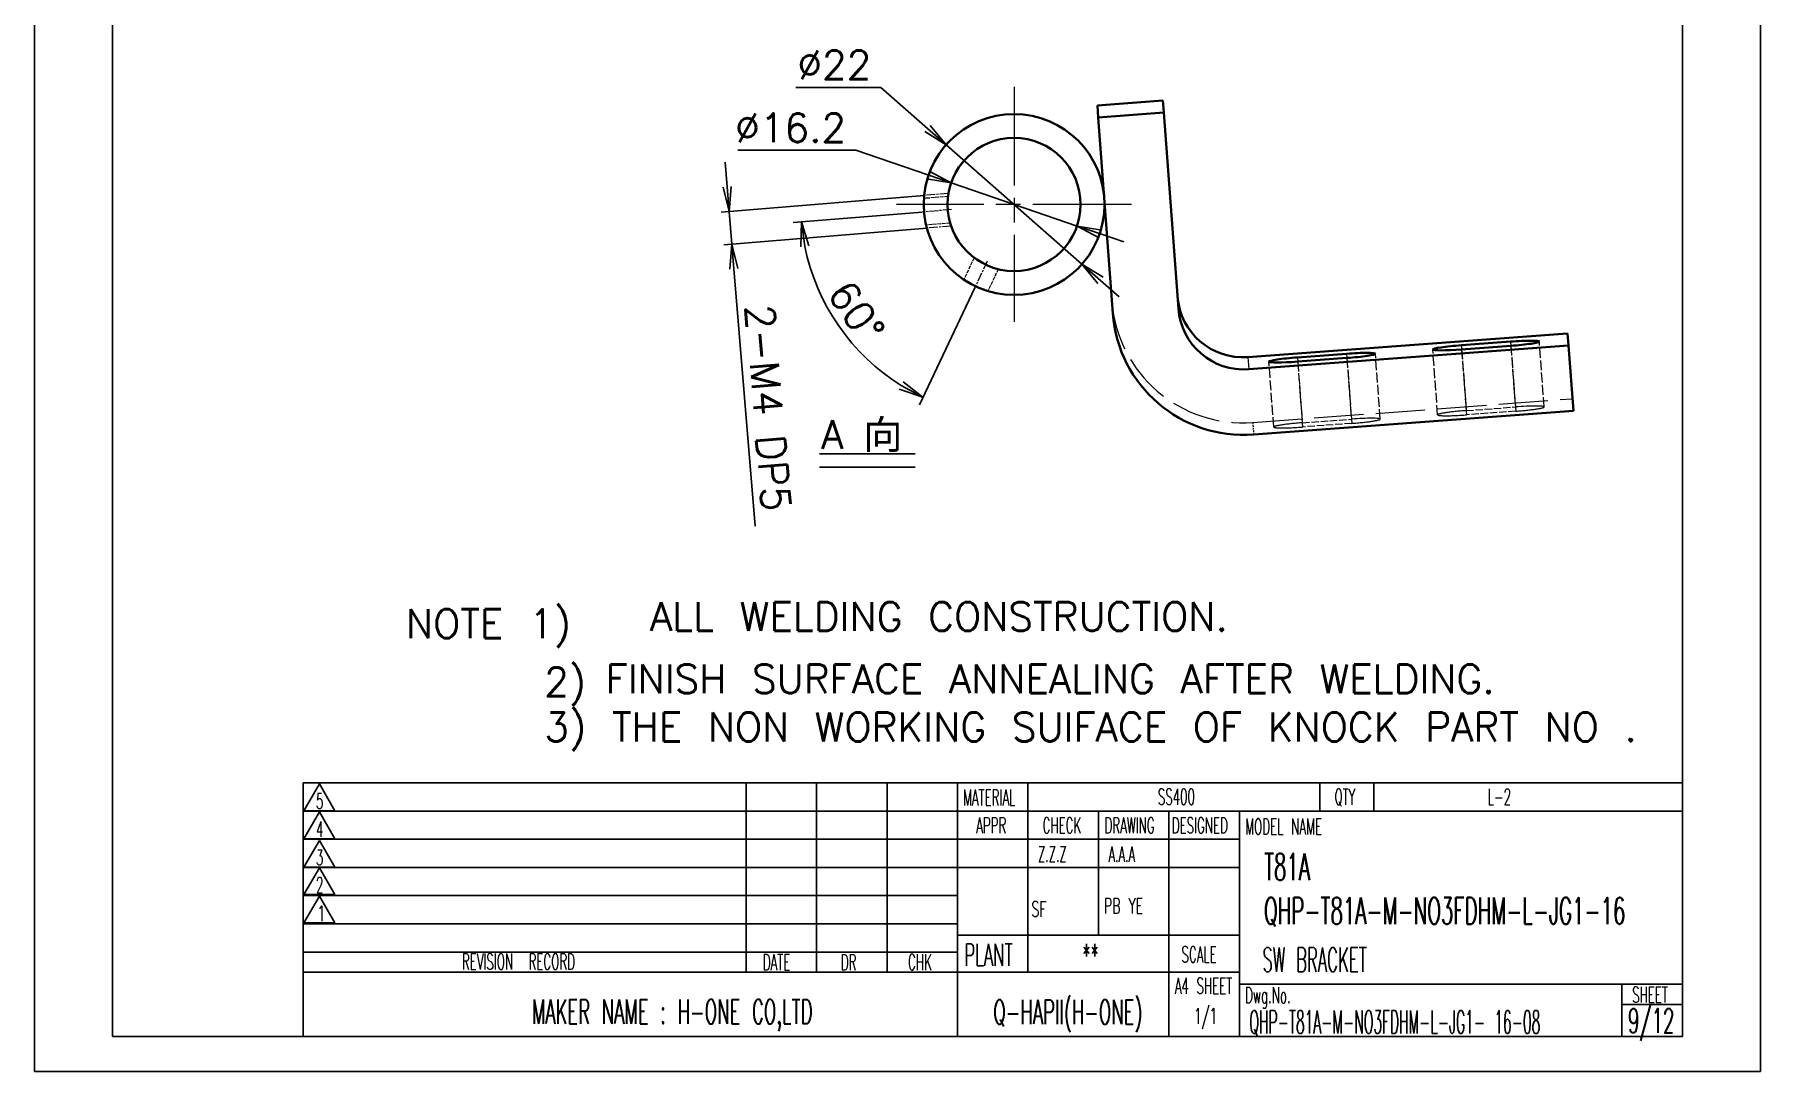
# Model space of a CAD drawing. Header units: inches. Extents: x 23 to 1845, y 4 to 536.
# Drawn here: x 480.8 to 690.8, y 14.4 to 140.6 of the extents above; entities that cross this region are included whole.
import ezdxf

# ---------------------------------------------------------------- set-up
doc = ezdxf.new("R2010")
doc.units = ezdxf.units.IN
doc.header["$MEASUREMENT"] = 0
doc.linetypes.add('AM_ISO02W050', pattern=[7.5, 6, -1.5])
doc.linetypes.add('AM_ISO08W050', pattern=[18, 12, -1.5, 3, -1.5])
doc.layers.add('AM_7', color=2, linetype='AM_ISO08W050', lineweight=25)
doc.layers.add('AM_HID', color=1, linetype='AM_ISO02W050', lineweight=25)
for name, color, linetype in [('list', 3, 'Continuous'), ('title_frame', 7, 'Continuous'), ('word_dim', 253, 'Continuous')]:
    doc.layers.add(name, color=color, linetype=linetype)
doc.styles.add('MX_NOTE_STANDARD', font='txt.shx', dxfattribs={"bigfont": 'bigfont.shx'})
doc.styles.get("Standard").update_dxf_attribs({"font": 'txt', "bigfont": 'gbcbig.shx'})
doc.dimstyles.new('STANDARD 1-1', dxfattribs={"dimtxt": 3.5, "dimasz": 3, "dimexe": 1, "dimexo": 0, "dimgap": 1, "dimtad": 3, "dimdsep": 46, "dimtxsty": 'Standard', "dimblk1": 'OPEN', "dimblk2": 'OPEN', "dimsah": 1, "dimcen": 0, "dimclrd": 256, "dimclre": 256, "dimclrt": 3, "dimazin": 2, "dimtfac": 1, "dimtmove": 0, "dimatfit": 3, "dimldrblk": 'OPEN', "dimfxl": 0, "dimtolj": 1, "dimlwd": 25, "dimlwe": 25, "dimarcsym": 0})
doc.dimstyles.new('STANDARD 1-1$2', dxfattribs={"dimtxt": 3.5, "dimasz": 3, "dimexe": 1, "dimexo": 0, "dimgap": 1, "dimtad": 3, "dimtoh": 1, "dimdsep": 46, "dimtxsty": 'Standard', "dimblk1": 'OPEN', "dimblk2": 'OPEN', "dimsah": 1, "dimcen": 0, "dimclrd": 256, "dimclre": 256, "dimclrt": 3, "dimazin": 2, "dimtfac": 1, "dimtmove": 0, "dimatfit": 3, "dimldrblk": 'OPEN', "dimfxl": 0, "dimtolj": 1, "dimlwd": 25, "dimlwe": 25, "dimarcsym": 0})
doc.dimstyles.new('STANDARD 1-1$3', dxfattribs={"dimtxt": 3.5, "dimasz": 3, "dimexe": 1, "dimexo": 0, "dimgap": 1, "dimtad": 3, "dimtoh": 1, "dimdsep": 46, "dimtxsty": 'Standard', "dimblk1": 'OPEN', "dimblk2": 'OPEN', "dimsah": 1, "dimcen": 0, "dimclrd": 256, "dimclre": 256, "dimclrt": 3, "dimazin": 2, "dimtfac": 1, "dimtmove": 0, "dimatfit": 3, "dimldrblk": 'OPEN', "dimfxl": 0, "dimtolj": 1, "dimlwd": 25, "dimlwe": 25, "dimarcsym": 0})

# ---------------------------------------------------------------- blocks, each defined once
blk = doc.blocks.new('_Open')
at = {"color": 0, "lineweight": -2}
for p, q in [((-1, 0.167), (0, 0)), ((-1, -0.167), (0, 0)), ((0, 0), (-1, 0))]:
    blk.add_line(p, q, dxfattribs=at)
blk = doc.blocks.new('*D41')
at = {"layer": 'DEFPOINTS', "color": 0, "ltscale": 2, "transparency": 16777216}
for p in [(592.28, 122.58), (607.61, 117.34)]:
    blk.add_point(p, dxfattribs=at)
at = {"layer": 'word_dim', "lineweight": 25, "ltscale": 2, "transparency": 16777216}
for p, q in [((566.35, 126.55), (580.68, 126.55)), ((580.68, 126.55), (589.44, 123.55)), ((607.61, 117.34), (592.28, 122.58)), ((610.45, 116.37), (613.29, 115.4))]:
    blk.add_line(p, q, dxfattribs=at)
at = {"layer": 'word_dim', "lineweight": 25, "ltscale": 2, "transparency": 16777216, "xscale": 3, "yscale": 3, "zscale": 3}
for p, rotation in [((592.28, 122.58), 341.1237165674103), ((607.61, 117.34), 161.1237165674103)]:
    blk.add_blockref('_Open', p, dxfattribs=dict(at, rotation=rotation))
at = {"layer": 'word_dim', "color": 3, "ltscale": 2, "transparency": 16777216, "insert": (572.76, 129.3), "char_height": 3.5, "attachment_point": 5}
blk.add_mtext('\\A1;∅16.2', dxfattribs=at)
blk = doc.blocks.new('*D42')
at = {"layer": 'DEFPOINTS', "color": 0, "ltscale": 2, "transparency": 16777216}
for p in [(591.68, 127.22), (608.21, 112.7)]:
    blk.add_point(p, dxfattribs=at)
at = {"layer": 'word_dim', "lineweight": 25, "ltscale": 2, "transparency": 16777216}
for p, q in [((573.41, 134.2), (583.74, 134.2)), ((583.74, 134.2), (589.43, 129.2)), ((608.21, 112.7), (591.68, 127.22)), ((610.46, 110.72), (612.72, 108.74))]:
    blk.add_line(p, q, dxfattribs=at)
at = {"layer": 'word_dim', "lineweight": 25, "ltscale": 2, "transparency": 16777216, "xscale": 3, "yscale": 3, "zscale": 3}
for p, rotation in [((591.68, 127.22), 318.6913482941234), ((608.21, 112.7), 138.6913482941234)]:
    blk.add_blockref('_Open', p, dxfattribs=dict(at, rotation=rotation))
at = {"layer": 'word_dim', "color": 3, "ltscale": 2, "transparency": 16777216, "insert": (578.08, 136.95), "char_height": 3.5, "attachment_point": 5}
blk.add_mtext('\\A1;∅22', dxfattribs=at)
blk = doc.blocks.new('*D43')
at = {"layer": 'DEFPOINTS', "color": 0, "ltscale": 2, "transparency": 16777216}
for p in [(588.78, 119.04), (592.33, 119.34), (596.68, 113.05), (595.16, 109.83), (581.49, 101.7)]:
    blk.add_point(p, dxfattribs=at)
at = {"layer": 'word_dim', "lineweight": 25, "ltscale": 2, "transparency": 16777216}
for p, q in [((588.78, 119.04), (573.08, 117.75)), ((595.16, 109.83), (588.42, 95.59))]:
    blk.add_line(p, q, dxfattribs=at)
blk.add_arc((599.95, 119.96), 25.96, 191.3195, 238.0683, dxfattribs=at)
at = {"layer": 'word_dim', "lineweight": 25, "ltscale": 2, "transparency": 16777216, "xscale": 3, "yscale": 3, "zscale": 3}
for p, rotation in [((574.08, 117.84), 98.00671689173531), ((588.85, 96.49), 331.3811278639629)]:
    blk.add_blockref('_Open', p, dxfattribs=dict(at, rotation=rotation))
at = {"layer": 'word_dim', "color": 3, "ltscale": 2, "transparency": 16777216, "insert": (580.77, 106.88), "char_height": 3.5, "attachment_point": 5, "rotation": 304.2936}
blk.add_mtext('\\A1;60°', dxfattribs=at)
blk = doc.blocks.new('*D48')
at = {"layer": 'DEFPOINTS', "color": 0, "ltscale": 2, "transparency": 16777216}
for p in [(589, 121.07), (589.33, 117.08), (565.61, 115.13)]:
    blk.add_point(p, dxfattribs=at)
at = {"layer": 'word_dim', "lineweight": 25, "ltscale": 2, "transparency": 16777216}
for p, q in [((565.04, 122.11), (564.79, 125.1)), ((589, 121.07), (564.29, 119.04)), ((565.29, 119.12), (565.61, 115.13)), ((589.33, 117.08), (564.62, 115.05)), ((565.86, 112.14), (568.43, 80.82))]:
    blk.add_line(p, q, dxfattribs=at)
at = {"layer": 'word_dim', "lineweight": 25, "ltscale": 2, "transparency": 16777216, "xscale": 3, "yscale": 3, "zscale": 3}
for p, rotation in [((565.29, 119.12), 274.6939210234567), ((565.61, 115.13), 94.69392102345668)]:
    blk.add_blockref('_Open', p, dxfattribs=dict(at, rotation=rotation))
at = {"layer": 'word_dim', "color": 3, "ltscale": 2, "transparency": 16777216, "insert": (570.01, 95.21), "char_height": 3.5, "attachment_point": 5, "rotation": 274.6939}
blk.add_mtext('\\A1;{\\Fromans,bigfont|c134;2-M4 DP5}', dxfattribs=at)

msp = doc.modelspace()

# ---------------------------------------------------------------- linework, layer by layer
at = {"color": 7, "lineweight": 35, "ltscale": 0.2}
for p, q in [((610.08154, 132.02279), (618.05957, 132.61524)), ((618.16924, 131.13819), (610.19121, 130.54574))]:
    msp.add_line(p, q, dxfattribs=at)
at = {"color": 7, "lineweight": 35, "ltscale": 0.037028}
for p, q in [((618.05957, 132.61524), (618.16924, 131.13819)), ((610.19121, 130.54574), (610.08154, 132.02279)), ((667.29377, 104.27184), (667.40344, 102.79479))]:
    msp.add_line(p, q, dxfattribs=at)
at = {"color": 7, "lineweight": 35}
for p, q in [((611.96364, 106.67783), (610.19121, 130.54574)), ((618.16924, 131.13819), (619.94167, 107.27028)), ((628.40086, 101.38366), (667.29377, 104.27184)), ((628.51053, 99.9066), (667.40344, 102.79479)), ((629.10135, 91.95048), (667.99426, 94.83866))]:
    msp.add_line(p, q, dxfattribs=at)
at = {"color": 7, "lineweight": 35, "ltscale": 0.15}
for p, q in [((654.36511, 102.82907), (660.34863, 103.27341)), ((634.42003, 101.34795), (640.40355, 101.79229)), ((640.44193, 101.27532), (634.45841, 100.83098)), ((660.38702, 102.75644), (654.40349, 102.3121))]:
    msp.add_line(p, q, dxfattribs=at)
at = {"color": 7, "lineweight": 13, "ltscale": 0.01296}
for p, q in [((660.34863, 103.27341), (660.38702, 102.75644)), ((634.42003, 101.34795), (634.45842, 100.83098)), ((640.40355, 101.79229), (640.44194, 101.27532)), ((654.36511, 102.82907), (654.4035, 102.3121))]:
    msp.add_line(p, q, dxfattribs=at)
at = {"color": 7, "lineweight": 13, "ltscale": 0.037028}
msp.add_line((628.40086, 101.38366), (628.51053, 99.9066), dxfattribs=at)
at = {"color": 7, "lineweight": 35, "ltscale": 0.199451}
msp.add_line((667.40344, 102.79479), (667.99426, 94.83866), dxfattribs=at)
at = {"color": 7, "lineweight": 35}
for radius in [11, 8.1]:
    msp.add_circle((599.94698, 119.96047), radius, dxfattribs=at)
for centre, major_axis, ratio, start_param, end_param in [((627.81004, 109.33978), (-7.97804, -0.59236), 0.997254086, 0.000011559, 1.5708078), ((627.91971, 107.86273), (7.97804, 0.59236), 0.997254086, 3.141604213, 4.712400454), ((627.91971, 107.86273), (15.95608, 1.18471), 0.997254086, 3.141604213, 4.712400454), ((660.36783, 103.01492), (3.49039, 0.2592), 0.074055972, 6.283184455, 7.853980782), ((660.36783, 103.01492), (3.49039, 0.2592), 0.074055972, 4.712388128, 6.283184455), ((634.43922, 101.08947), (3.49039, 0.2592), 0.074055972, 1.570795475, 3.141591802), ((634.43922, 101.08947), (3.49039, 0.2592), 0.074055972, 3.141591802, 4.712388128), ((640.42274, 101.5338), (3.49039, 0.2592), 0.074055972, 6.283184455, 7.853980782), ((640.42274, 101.5338), (3.49039, 0.2592), 0.074055972, 4.712388128, 6.283184455), ((654.3843, 102.57059), (3.49039, 0.2592), 0.074055972, 1.570795475, 3.141591802), ((654.3843, 102.57059), (3.49039, 0.2592), 0.074055972, 3.141591802, 4.712388128)]:
    msp.add_ellipse(centre, major_axis=major_axis, ratio=ratio, start_param=start_param, end_param=end_param, dxfattribs=at)
at = {"layer": 'AM_7', "lineweight": 13}
for p, q in [((599.94698, 134.26047), (599.94698, 105.66047)), ((614.24698, 119.96047), (585.64698, 119.96047))]:
    msp.add_line(p, q, dxfattribs=at)
at = {"layer": 'AM_7', "lineweight": 13, "ltscale": 0.089147}
for p, q in [((591.96044, 121.31144), (589.00294, 121.0686)), ((592.33322, 119.33532), (588.77928, 119.04351)), ((592.28777, 117.32486), (589.33027, 117.08202))]:
    msp.add_line(p, q, dxfattribs=at)
at = {"layer": 'AM_7', "lineweight": 13, "ltscale": 0.089155}
msp.add_line((596.68162, 113.05444), (595.15723, 109.83045), dxfattribs=at)
at = {"layer": 'AM_HID', "lineweight": 13, "ltscale": 0.07359}
for p, q in [((591.9044, 120.92656), (588.97067, 120.68568)), ((592.16964, 117.69543), (589.23591, 117.45455)), ((598.01995, 112.09269), (596.7617, 109.43157))]:
    msp.add_line(p, q, dxfattribs=at)
at = {"layer": 'AM_HID', "lineweight": 13, "ltscale": 0.073603}
msp.add_line((595.08915, 113.47868), (593.83068, 110.81709), dxfattribs=at)
at = {"layer": 'AM_HID', "lineweight": 13, "ltscale": 0.199451}
for p, q in [((664.44904, 95.31799), (663.85821, 103.27412)), ((631.53965, 92.87415), (630.94883, 100.83027)), ((634.45841, 100.83098), (635.04923, 92.87486)), ((640.44193, 101.27532), (641.03276, 93.31919)), ((644.50395, 93.83687), (643.91313, 101.793)), ((651.48473, 94.35526), (650.89391, 102.31139)), ((654.40349, 102.3121), (654.99431, 94.35598)), ((660.38702, 102.75644), (660.97784, 94.80031))]:
    msp.add_line(p, q, dxfattribs=at)
at = {"layer": 'AM_HID', "lineweight": 13, "ltscale": 0.186491}
for p, q in [((634.45842, 100.83098), (635.01085, 93.39183)), ((640.44194, 101.27532), (640.99437, 93.83616)), ((654.4035, 102.3121), (654.95593, 94.87295)), ((660.38702, 102.75644), (660.93945, 95.31728))]:
    msp.add_line(p, q, dxfattribs=at)
at = {"layer": 'AM_HID', "lineweight": 13}
msp.add_line((628.99168, 93.42753), (667.88459, 96.31572), dxfattribs=at)
at = {"layer": 'AM_HID', "lineweight": 13, "ltscale": 0.15}
for p, q in [((654.95593, 94.87295), (660.93945, 95.31728)), ((660.97784, 94.80031), (654.99431, 94.35598)), ((635.01085, 93.39183), (640.99437, 93.83616)), ((641.03276, 93.31919), (635.04923, 92.87486))]:
    msp.add_line(p, q, dxfattribs=at)
at = {"layer": 'AM_HID', "lineweight": 13, "ltscale": 0.037028}
msp.add_line((628.99168, 93.42753), (629.10135, 91.95048), dxfattribs=at)
at = {"layer": 'AM_HID', "lineweight": 13}
for centre, major_axis, ratio, start_param, end_param in [((627.81004, 109.33978), (-15.95608, -1.18471), 0.997254086, 0.000011559, 1.5708078), ((654.97512, 94.61446), (-3.49039, -0.2592), 0.074055972, 4.712388128, 6.283184455), ((660.95865, 95.0588), (-3.49039, -0.2592), 0.074055972, 3.141591802, 4.712388128), ((660.95865, 95.0588), (-3.49039, -0.2592), 0.074055972, 1.570795475, 3.141591802), ((635.03004, 93.13334), (-3.49039, -0.2592), 0.074055972, 4.712388128, 6.283184455), ((635.03004, 93.13334), (-3.49039, -0.2592), 0.074055972, 6.283184455, 7.853980782), ((641.01357, 93.57768), (-3.49039, -0.2592), 0.074055972, 3.141591802, 4.712388128), ((641.01357, 93.57768), (-3.49039, -0.2592), 0.074055972, 1.570795475, 3.141591802), ((654.97512, 94.61446), (-3.49039, -0.2592), 0.074055972, 6.283184455, 7.853980782)]:
    msp.add_ellipse(centre, major_axis=major_axis, ratio=ratio, start_param=start_param, end_param=end_param, dxfattribs=at)
at = {"layer": 'title_frame'}
for p, q in [((490.26262, 294.4377), (490.26262, 18.6877)), ((681.26262, 294.4377), (681.26262, 18.6877)), ((513.43762, 18.6877), (513.43762, 49.5577)), ((513.43762, 49.5577), (567.33762, 49.5577)), ((593.06262, 49.5577), (513.43762, 49.5577)), ((515.41767, 49.43672), (513.53803, 46.18109)), ((517.29731, 46.18109), (515.41767, 49.43672)), ((567.33762, 26.5277), (567.33762, 49.5577)), ((575.91262, 26.5277), (575.91262, 49.5577)), ((575.91262, 26.5277), (575.91262, 49.5577)), ((584.48762, 26.5277), (584.48762, 49.5577)), ((584.48762, 26.5277), (584.48762, 49.5577)), ((593.06262, 49.5577), (593.06262, 46.1277)), ((593.06262, 49.5577), (593.06262, 18.6877)), ((593.06262, 49.5577), (593.06262, 18.6877)), ((593.06262, 26.5277), (593.06262, 49.5577)), ((593.06262, 49.5577), (681.26262, 49.5577)), ((601.63762, 26.5277), (601.63762, 49.5577)), ((637.16262, 49.5577), (637.16262, 46.1277)), ((643.73523, 49.5577), (643.73523, 46.1277)), ((567.33762, 46.1277), (513.43762, 46.1277)), ((593.06262, 46.1277), (513.43762, 46.1277)), ((513.53803, 46.18109), (517.29731, 46.18109)), ((515.41767, 46.02898), (513.53803, 42.77334)), ((517.29731, 42.77334), (515.41767, 46.02898)), ((593.06262, 46.1277), (681.26262, 46.1277)), ((610.21262, 31.03235), (610.21262, 46.1277)), ((618.78762, 18.6877), (618.78762, 46.1277)), ((627.36262, 18.6877), (627.36262, 46.1277)), ((567.33762, 42.6977), (513.43762, 42.6977)), ((593.06262, 42.6977), (513.43762, 42.6977)), ((513.53803, 42.77334), (517.29731, 42.77334)), ((515.41767, 42.57003), (513.53803, 39.3144)), ((517.29731, 39.3144), (515.41767, 42.57003)), ((627.36262, 42.6977), (593.06262, 42.6977)), ((567.33762, 39.2677), (513.43762, 39.2677)), ((593.06262, 39.2677), (513.43762, 39.2677)), ((513.53803, 39.3144), (517.29731, 39.3144)), ((515.41767, 39.22514), (513.53803, 35.96951)), ((517.29731, 35.96951), (515.41767, 39.22514)), ((627.36262, 39.2677), (593.06262, 39.2677)), ((567.33762, 35.8377), (513.43762, 35.8377)), ((593.06262, 35.8377), (513.43762, 35.8377)), ((513.53803, 35.96951), (517.29731, 35.96951)), ((515.41767, 35.7662), (513.53803, 32.51057)), ((517.29731, 32.51057), (515.41767, 35.7662)), ((567.33762, 32.4077), (513.43762, 32.4077)), ((593.06262, 32.4077), (513.43762, 32.4077)), ((513.53803, 32.51057), (517.29731, 32.51057)), ((593.06262, 31.03235), (627.36262, 31.03235)), ((567.33762, 28.9777), (513.43762, 28.9777)), ((593.06262, 28.9777), (513.43762, 28.9777)), ((593.06262, 26.5277), (513.43762, 26.5277)), ((627.36262, 26.5277), (593.06262, 26.5277)), ((627.36262, 25.0577), (681.26262, 25.0577)), ((673.91262, 25.0577), (673.91262, 18.6877)), ((673.91262, 22.6077), (681.26262, 22.6077)), ((681.26262, 18.6877), (490.26262, 18.6877)), ((681.26262, 18.6877), (627.36262, 18.6877))]:
    msp.add_line(p, q, dxfattribs=at)
at = {"layer": 'title_frame', "color": 4}
msp.add_lwpolyline([(480.76262, 14.4377), (690.76262, 14.4377), (690.76262, 311.4377), (480.76262, 311.4377)], close=True, dxfattribs=at)
at = {"layer": 'word_dim', "ltscale": 2}
for p, q in [((576.29162, 89.62924), (587.9096, 89.62924)), ((576.29162, 88.00093), (587.9096, 88.00093))]:
    msp.add_line(p, q, dxfattribs=at)

# ---------------------------------------------------------------- texts
at = {"layer": 'list', "linetype": 'Continuous', "ltscale": 2}
for s, p in [('2) ', (542.77615, 60.10523)), ('FINISH SURFACE ANNEALING AFTER WELDING.', (550.24221, 60.47937))]:
    msp.add_text(s, height=3.5, dxfattribs=at).set_placement(p)
at = {"layer": 'title_frame', "color": 3, "style": 'MX_NOTE_STANDARD'}
for s, height, width, p in [('MATERIAL', 1.933344, 0.545, (593.73475, 46.82606)), ('SS400', 1.933344, 0.545, (617.43599, 46.90999)), ('QTY', 1.933344, 0.545, (638.93575, 46.90999)), ('L-2', 1.933344, 0.545, (657.56357, 46.90999)), ('5', 1.87964, 0.545, (515.0229, 46.4021)), ('4', 1.87964, 0.545, (515.0229, 42.99435)), ('APPR', 1.933344, 0.545, (595.33043, 43.4243)), ('CHECK', 1.933344, 0.545, (603.42629, 43.4243)), ('DRAWING', 1.933344, 0.545, (610.94579, 43.4243)), ('DESIGNED', 1.933344, 0.545, (619.13727, 43.4243)), ('MODEL NAME', 1.933344, 0.545, (628.06571, 43.27695)), ('3', 1.87964, 0.545, (515.0229, 39.53541)), ('Z.Z.Z', 1.862, 0.545, (602.86226, 39.95796)), ('A.A.A', 1.862, 0.545, (611.43726, 39.95796)), ('T81A', 3.234, 0.545, (630.36368, 37.74349)), ('2', 1.87964, 0.545, (515.0229, 36.19052)), ('1', 1.87964, 0.545, (515.21915, 32.73158)), ('SF', 1.862, 0.6, (602.05926, 33.27866)), ('PB YE', 1.862, 0.6, (610.86773, 33.6581)), ('QHP-T81A-M-NO3FDHM-L-JG1-16', 3.234, 0.545, (630.36368, 32.37713)), ('PLANT', 2.6852, 0.545, (593.89869, 27.28153)), ('**', 2.6852, 0.545, (608.25559, 27.28153)), ('SCALE', 1.933344, 0.545, (620.31325, 27.72215)), ('SW BRACKET', 2.94, 0.5, (630.17536, 26.58554)), ('REVISION  RECORD', 1.933344, 0.545, (532.76148, 26.84486)), ('DATE', 1.933344, 0.545, (569.37492, 26.76501)), ('DR', 1.933344, 0.545, (578.86891, 26.75479)), ('CHK', 1.933344, 0.545, (587.04555, 26.78756)), ('A4 SHEET', 1.933344, 0.545, (619.49224, 23.90461)), ('MAKER NAME : H-ONE CO,LTD ', 2.94, 0.545, (541.26711, 20.25427)), ('Q-HAPII(H-ONE)', 2.94, 0.545, (597.41851, 20.20601)), ('Dwg.No.', 1.933344, 0.545, (628.04769, 22.75878)), ('SHEET', 1.933344, 0.545, (675.15254, 22.8151)), ('1/1', 1.933344, 0.545, (621.84398, 20.2253)), ('QHP-T81A-M-NO3FDHM-L-JG1- 16-08', 2.8, 0.441, (628.5843, 19.06246)), ('9/12', 2.94, 0.545, (674.64784, 19.15389))]:
    msp.add_text(s, height=height, dxfattribs=dict(at, width=width)).set_placement(p)
at = {"layer": 'word_dim', "color": 3, "linetype": 'Continuous'}
msp.add_text('NOTE 1) ', height=3.5, dxfattribs=at).set_placement((525.96596, 67.19362))
at = {"layer": 'word_dim', "color": 3, "ltscale": 2, "insert": (586.36601, 89.8296), "char_height": 3.5, "attachment_point": 9}
msp.add_mtext('\\A1;A{\\Fromans,bigfont|c134; \\fSimSun|b0|i0|c134|p2;向}', dxfattribs=at)
at = {"layer": 'word_dim', "color": 3, "char_height": 3.5, "attachment_point": 1}
for s, insert, width in [('    ALL WELDING CONSTRUCTION.', (543.17766, 71.56487), 151.6666667), ('3) THE NON WORKING SUIFACE OF KNOCK PART NO .', (542.79572, 58.11876), 176.0668255)]:
    msp.add_mtext(s, dxfattribs=dict(at, insert=insert, width=width))

# ---------------------------------------------------------------- dimensions: what is measured, and where the dimension line sits
at = {"layer": 'word_dim', "ltscale": 2}
for p1, p2, picture, middle in [((608.20979, 112.6992), (591.68418, 127.22174), '*D42', (578.07783, 134.19903)), ((607.61136, 117.33991), (592.28261, 122.58103), '*D41', (572.765, 126.54755))]:
    dim = msp.add_diameter_dim_2p(p1=p1, p2=p2, dimstyle='STANDARD 1-1$3', dxfattribs=at)
    dim.commit()
    dim.dimension.update_dxf_attribs({"geometry": picture, "text_midpoint": middle, "dimtype": 163})
dim = msp.add_linear_dim(base=(565.61236, 115.13459), p1=(589.00294, 121.0686), p2=(589.33027, 117.08202), angle=94.693921, text='{\\Fromans,bigfont|c134;<> DP5}', dimstyle='STANDARD 1-1', override={"dimpost": '2-M<>'}, dxfattribs=at)
dim.commit()
dim.dimension.update_dxf_attribs({"geometry": '*D48', "text_midpoint": (567.26674, 94.98572), "dimtype": 160})
dim = msp.add_angular_dim_2l(base=(581.49454, 101.70413), line1=((596.68162, 113.05444), (595.15723, 109.83045)), line2=((592.33322, 119.33532), (588.77928, 119.04351)), dimstyle='STANDARD 1-1$2', dxfattribs=at)
dim.commit()
dim.dimension.update_dxf_attribs({"geometry": '*D43', "text_midpoint": (578.50198, 105.3352), "dimtype": 162})

doc.saveas('drawing.dxf')
